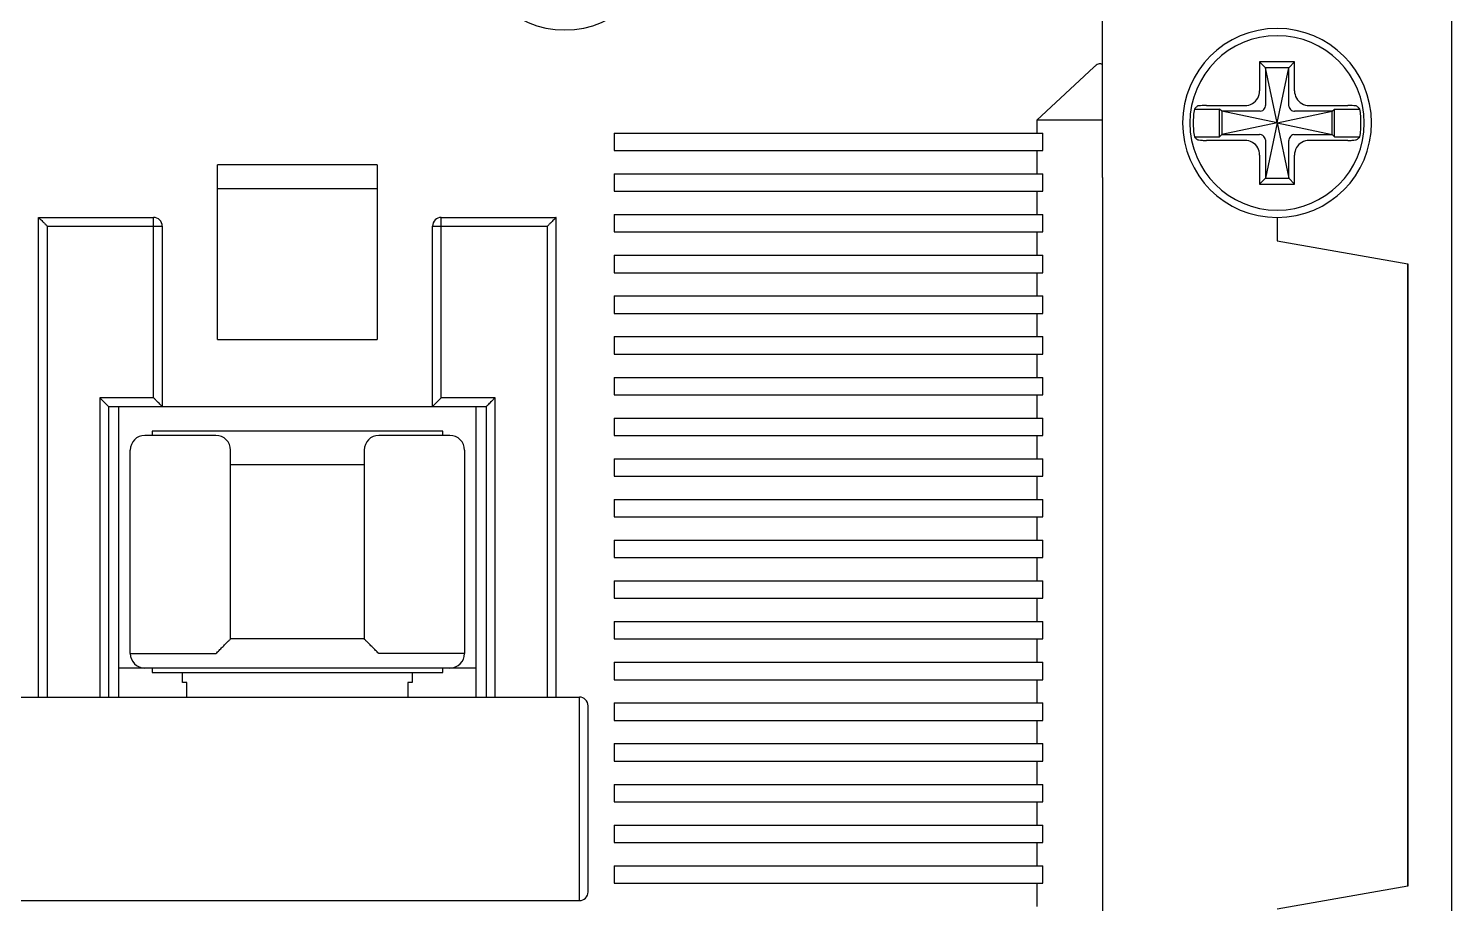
# Model space of a CAD drawing. Header units: millimetres. Extents: x 0 to 3804, y 0 to 2690.
# Drawn here: x 2038.83 to 2087.78, y 1919.41 to 1949.51 of the extents above; entities that cross this region are included whole.
import ezdxf

# ---------------------------------------------------------------- set-up
doc = ezdxf.new("R2010")
doc.units = ezdxf.units.MM
doc.layers.add('도면층1', color=3, linetype='Continuous')

msp = doc.modelspace()

# ---------------------------------------------------------------- linework, layer by layer
at = {"color": 7, "linetype": 'Continuous'}
for p, q in [((2075.475, 1948.177), (2073.513, 1946.355)), ((2075.775, 1946.355), (2073.513, 1946.355)), ((2073.513, 1946.355), (2073.513, 1945.905)), ((2058.975, 1945.905), (2058.975, 1945.305)), ((2058.975, 1945.905), (2073.513, 1945.905)), ((2073.513, 1945.905), (2073.713, 1945.905)), ((2073.713, 1945.305), (2073.713, 1945.905)), ((2058.975, 1945.305), (2073.513, 1945.305)), ((2073.513, 1945.305), (2073.713, 1945.305)), ((2073.513, 1945.305), (2073.513, 1944.505)), ((2045.325, 1938.805), (2045.325, 1944.814)), ((2050.825, 1944.814), (2045.325, 1944.814)), ((2050.825, 1944.814), (2050.825, 1938.805)), ((2058.975, 1944.505), (2058.975, 1943.905)), ((2058.975, 1944.505), (2073.513, 1944.505)), ((2073.513, 1944.505), (2073.713, 1944.505)), ((2073.713, 1943.905), (2073.713, 1944.505)), ((2045.325, 1944.005), (2050.825, 1944.005)), ((2058.975, 1943.905), (2073.513, 1943.905)), ((2073.513, 1943.905), (2073.713, 1943.905)), ((2073.513, 1943.905), (2073.513, 1943.105)), ((2039.175, 1926.505), (2039.175, 1943.005)), ((2039.175, 1943.005), (2043.125, 1943.005)), ((2043.125, 1936.805), (2043.125, 1943.005)), ((2053.025, 1936.805), (2053.025, 1943.005)), ((2053.025, 1943.005), (2056.975, 1943.005)), ((2056.975, 1926.505), (2056.975, 1943.005)), ((2058.975, 1943.105), (2058.975, 1942.505)), ((2058.975, 1943.105), (2073.513, 1943.105)), ((2073.513, 1943.105), (2073.713, 1943.105)), ((2073.713, 1942.505), (2073.713, 1943.105)), ((2039.475, 1926.505), (2039.475, 1942.705)), ((2039.475, 1942.705), (2043.425, 1942.705)), ((2043.425, 1942.705), (2043.425, 1936.505)), ((2052.725, 1936.505), (2052.725, 1942.705)), ((2052.725, 1942.705), (2056.675, 1942.705)), ((2056.675, 1926.505), (2056.675, 1942.705)), ((2058.975, 1942.505), (2073.513, 1942.505)), ((2073.513, 1942.505), (2073.713, 1942.505)), ((2073.513, 1942.505), (2073.513, 1941.705)), ((2058.975, 1941.705), (2058.975, 1941.105)), ((2058.975, 1941.705), (2073.513, 1941.705)), ((2073.513, 1941.705), (2073.713, 1941.705)), ((2073.713, 1941.105), (2073.713, 1941.705)), ((2058.975, 1941.105), (2073.513, 1941.105)), ((2073.513, 1941.105), (2073.713, 1941.105)), ((2073.513, 1941.105), (2073.513, 1940.305)), ((2058.975, 1940.305), (2058.975, 1939.705)), ((2058.975, 1940.305), (2073.513, 1940.305)), ((2073.513, 1940.305), (2073.713, 1940.305)), ((2073.713, 1939.705), (2073.713, 1940.305)), ((2058.975, 1939.705), (2073.513, 1939.705)), ((2073.513, 1939.705), (2073.713, 1939.705)), ((2073.513, 1939.705), (2073.513, 1938.905)), ((2045.325, 1938.805), (2050.825, 1938.805)), ((2058.975, 1938.905), (2073.513, 1938.905)), ((2058.975, 1938.905), (2058.975, 1938.305)), ((2073.513, 1938.905), (2073.713, 1938.905)), ((2073.713, 1938.305), (2073.713, 1938.905)), ((2058.975, 1938.305), (2073.513, 1938.305)), ((2073.513, 1938.305), (2073.713, 1938.305)), ((2073.513, 1938.305), (2073.513, 1937.505)), ((2058.975, 1937.505), (2073.513, 1937.505)), ((2058.975, 1937.505), (2058.975, 1936.905)), ((2073.513, 1937.505), (2073.713, 1937.505)), ((2073.713, 1936.905), (2073.713, 1937.505)), ((2041.275, 1936.805), (2041.275, 1926.505)), ((2043.125, 1936.805), (2041.275, 1936.805)), ((2041.575, 1936.505), (2041.575, 1926.505)), ((2041.575, 1936.505), (2054.575, 1936.505)), ((2041.925, 1936.505), (2041.925, 1926.505)), ((2054.875, 1936.805), (2053.025, 1936.805)), ((2054.225, 1926.505), (2054.225, 1936.505)), ((2054.575, 1926.505), (2054.575, 1936.505)), ((2054.875, 1926.505), (2054.875, 1936.805)), ((2058.975, 1936.905), (2073.513, 1936.905)), ((2073.513, 1936.905), (2073.713, 1936.905)), ((2073.513, 1936.905), (2073.513, 1936.105)), ((2058.975, 1936.105), (2073.513, 1936.105)), ((2058.975, 1936.105), (2058.975, 1935.505)), ((2073.513, 1936.105), (2073.713, 1936.105)), ((2073.713, 1935.505), (2073.713, 1936.105)), ((2043.075, 1935.655), (2043.075, 1935.505)), ((2053.075, 1935.655), (2043.075, 1935.655)), ((2053.075, 1935.505), (2053.075, 1935.655)), ((2058.975, 1935.505), (2073.513, 1935.505)), ((2073.513, 1935.505), (2073.713, 1935.505)), ((2073.513, 1935.505), (2073.513, 1934.705)), ((2042.325, 1928.005), (2042.325, 1935.005)), ((2045.775, 1928.505), (2045.775, 1935.005)), ((2050.375, 1935.005), (2050.375, 1928.505)), ((2053.825, 1935.005), (2053.825, 1928.005)), ((2045.775, 1934.505), (2050.375, 1934.505)), ((2058.975, 1934.705), (2073.513, 1934.705)), ((2058.975, 1934.705), (2058.975, 1934.105)), ((2073.513, 1934.705), (2073.713, 1934.705)), ((2073.713, 1934.105), (2073.713, 1934.705)), ((2058.975, 1934.105), (2073.513, 1934.105)), ((2073.513, 1934.105), (2073.713, 1934.105)), ((2073.513, 1934.105), (2073.513, 1933.305)), ((2058.975, 1933.305), (2073.513, 1933.305)), ((2058.975, 1933.305), (2058.975, 1932.705)), ((2073.513, 1933.305), (2073.713, 1933.305)), ((2073.713, 1932.705), (2073.713, 1933.305)), ((2058.975, 1932.705), (2073.513, 1932.705)), ((2073.513, 1932.705), (2073.713, 1932.705)), ((2073.513, 1932.705), (2073.513, 1931.905)), ((2058.975, 1931.905), (2073.513, 1931.905)), ((2058.975, 1931.905), (2058.975, 1931.305)), ((2073.513, 1931.905), (2073.713, 1931.905)), ((2073.713, 1931.305), (2073.713, 1931.905)), ((2058.975, 1931.305), (2073.513, 1931.305)), ((2073.513, 1931.305), (2073.713, 1931.305)), ((2073.513, 1931.305), (2073.513, 1930.505)), ((2058.975, 1930.505), (2073.513, 1930.505)), ((2058.975, 1930.505), (2058.975, 1929.905)), ((2073.513, 1930.505), (2073.713, 1930.505)), ((2073.713, 1929.905), (2073.713, 1930.505)), ((2058.975, 1929.905), (2073.513, 1929.905)), ((2073.513, 1929.905), (2073.713, 1929.905)), ((2073.513, 1929.905), (2073.513, 1929.105)), ((2058.975, 1929.105), (2073.513, 1929.105)), ((2058.975, 1929.105), (2058.975, 1928.505)), ((2073.513, 1929.105), (2073.713, 1929.105)), ((2073.713, 1928.505), (2073.713, 1929.105)), ((2050.375, 1928.505), (2045.775, 1928.505)), ((2058.975, 1928.505), (2073.513, 1928.505)), ((2073.513, 1928.505), (2073.713, 1928.505)), ((2073.513, 1928.505), (2073.513, 1927.705)), ((2042.325, 1928.005), (2045.275, 1928.005)), ((2053.825, 1928.005), (2050.875, 1928.005)), ((2058.975, 1927.705), (2073.513, 1927.705)), ((2058.975, 1927.705), (2058.975, 1927.105)), ((2073.513, 1927.705), (2073.713, 1927.705)), ((2073.713, 1927.105), (2073.713, 1927.705)), ((2054.225, 1927.505), (2041.925, 1927.505)), ((2043.075, 1927.505), (2043.075, 1927.355)), ((2043.075, 1927.355), (2053.075, 1927.355)), ((2044.125, 1927.005), (2044.125, 1927.355)), ((2052.025, 1927.355), (2052.025, 1927.005)), ((2053.075, 1927.355), (2053.075, 1927.505)), ((2044.275, 1927.005), (2044.125, 1927.005)), ((2044.275, 1926.505), (2044.275, 1927.005)), ((2052.025, 1927.005), (2051.875, 1927.005)), ((2051.875, 1927.005), (2051.875, 1926.505)), ((2058.975, 1927.105), (2073.513, 1927.105)), ((2073.513, 1927.105), (2073.713, 1927.105)), ((2073.513, 1927.105), (2073.513, 1926.305)), ((2038.375, 1926.505), (2057.775, 1926.505)), ((2057.775, 1919.505), (2057.775, 1926.505)), ((2058.075, 1919.805), (2058.075, 1926.205)), ((2058.975, 1926.305), (2073.513, 1926.305)), ((2058.975, 1926.305), (2058.975, 1925.705)), ((2073.513, 1926.305), (2073.713, 1926.305)), ((2073.713, 1925.705), (2073.713, 1926.305)), ((2058.975, 1925.705), (2073.513, 1925.705)), ((2073.513, 1925.705), (2073.713, 1925.705)), ((2073.513, 1925.705), (2073.513, 1924.905)), ((2058.975, 1924.905), (2073.513, 1924.905)), ((2058.975, 1924.905), (2058.975, 1924.305)), ((2073.513, 1924.905), (2073.713, 1924.905)), ((2073.713, 1924.305), (2073.713, 1924.905)), ((2058.975, 1924.305), (2073.513, 1924.305)), ((2073.513, 1924.305), (2073.713, 1924.305)), ((2073.513, 1924.305), (2073.513, 1923.505)), ((2058.975, 1923.505), (2073.513, 1923.505)), ((2058.975, 1923.505), (2058.975, 1922.905)), ((2073.513, 1923.505), (2073.713, 1923.505)), ((2073.713, 1922.905), (2073.713, 1923.505)), ((2058.975, 1922.905), (2073.513, 1922.905)), ((2073.513, 1922.905), (2073.713, 1922.905)), ((2073.513, 1922.905), (2073.513, 1922.105)), ((2058.975, 1922.105), (2073.513, 1922.105)), ((2058.975, 1922.105), (2058.975, 1921.505)), ((2073.513, 1922.105), (2073.713, 1922.105)), ((2073.713, 1921.505), (2073.713, 1922.105)), ((2058.975, 1921.505), (2073.513, 1921.505)), ((2073.513, 1921.505), (2073.713, 1921.505)), ((2073.513, 1921.505), (2073.513, 1920.705)), ((2058.975, 1920.705), (2073.513, 1920.705)), ((2058.975, 1920.705), (2058.975, 1920.105)), ((2073.513, 1920.705), (2073.713, 1920.705)), ((2073.713, 1920.105), (2073.713, 1920.705)), ((2058.975, 1920.105), (2073.513, 1920.105)), ((2073.513, 1920.105), (2073.713, 1920.105)), ((2073.513, 1920.105), (2073.513, 1919.305)), ((2038.375, 1919.505), (2057.775, 1919.505))]:
    msp.add_line(p, q, dxfattribs=at)
at = {"color": 7}
for p, q in [((2045.275, 1935.505), (2042.825, 1935.505)), ((2053.325, 1935.505), (2050.875, 1935.505))]:
    msp.add_line(p, q, dxfattribs=at)
at = {"color": 7, "linetype": 'Continuous'}
for centre, radius, start, end in [((2057.275, 1952.705), 3.25, 180, 0), ((2043.125, 1942.705), 0.3, 0, 90), ((2053.025, 1942.705), 0.3, 90, 180), ((2042.825, 1935.005), 0.5, 90, 180), ((2045.275, 1935.005), 0.5, 0, 90), ((2050.875, 1935.005), 0.5, 90, 180), ((2053.325, 1935.005), 0.5, 0, 90), ((2042.825, 1928.005), 0.5, 180, 270), ((2053.325, 1928.005), 0.5, 270, 0), ((2057.775, 1926.205), 0.3, 0, 90), ((2057.775, 1919.805), 0.3, 270, 0)]:
    msp.add_arc(centre, radius, start, end, dxfattribs=at)
for points, knots in [([(2075.775, 1948.177), (2075.775, 1948.198), (2075.772, 1948.236), (2075.739, 1948.284), (2075.681, 1948.297), (2075.617, 1948.279), (2075.546, 1948.238), (2075.499, 1948.199), (2075.475, 1948.177)], [0, 0, 0, 0, 0.062268, 0.1126696, 0.1635, 0.2276367, 0.309919, 0.4079756, 0.4079756, 0.4079756, 0.4079756]), ([(2039.175, 1943.005), (2039.181, 1943), (2039.199, 1942.982), (2039.235, 1942.946), (2039.286, 1942.895), (2039.346, 1942.835), (2039.41, 1942.771), (2039.454, 1942.727), (2039.475, 1942.705)], [0, 0, 0, 0, 0.0224464, 0.077683, 0.1527509, 0.2395232, 0.3319906, 0.4242641, 0.4242641, 0.4242641, 0.4242641]), ([(2056.975, 1943.005), (2056.97, 1943), (2056.952, 1942.982), (2056.916, 1942.946), (2056.865, 1942.895), (2056.805, 1942.835), (2056.741, 1942.771), (2056.697, 1942.727), (2056.675, 1942.705)], [0, 0, 0, 0, 0.0224464, 0.077683, 0.1527509, 0.2395232, 0.3319906, 0.4242641, 0.4242641, 0.4242641, 0.4242641]), ([(2041.575, 1936.505), (2041.57, 1936.511), (2041.552, 1936.529), (2041.516, 1936.565), (2041.465, 1936.616), (2041.405, 1936.676), (2041.341, 1936.74), (2041.297, 1936.784), (2041.275, 1936.805)], [0, 0, 0, 0, 0.0224464, 0.077683, 0.1527509, 0.2395232, 0.3319906, 0.4242641, 0.4242641, 0.4242641, 0.4242641]), ([(2043.425, 1936.505), (2043.42, 1936.511), (2043.402, 1936.529), (2043.366, 1936.565), (2043.315, 1936.616), (2043.255, 1936.676), (2043.191, 1936.74), (2043.147, 1936.784), (2043.125, 1936.805)], [0, 0, 0, 0, 0.0224464, 0.077683, 0.1527509, 0.2395232, 0.3319906, 0.4242641, 0.4242641, 0.4242641, 0.4242641]), ([(2052.725, 1936.505), (2052.731, 1936.511), (2052.749, 1936.529), (2052.785, 1936.565), (2052.836, 1936.616), (2052.896, 1936.676), (2052.96, 1936.74), (2053.004, 1936.784), (2053.025, 1936.805)], [0, 0, 0, 0, 0.0224464, 0.077683, 0.1527509, 0.2395232, 0.3319906, 0.4242641, 0.4242641, 0.4242641, 0.4242641]), ([(2054.575, 1936.505), (2054.581, 1936.511), (2054.599, 1936.529), (2054.635, 1936.565), (2054.686, 1936.616), (2054.746, 1936.676), (2054.81, 1936.74), (2054.854, 1936.784), (2054.875, 1936.805)], [0, 0, 0, 0, 0.0224464, 0.077683, 0.1527509, 0.2395232, 0.3319906, 0.4242641, 0.4242641, 0.4242641, 0.4242641]), ([(2045.275, 1928.005), (2045.312, 1928.042), (2045.384, 1928.114), (2045.491, 1928.221), (2045.591, 1928.321), (2045.676, 1928.406), (2045.736, 1928.466), (2045.767, 1928.497), (2045.775, 1928.505)], [0, 0, 0, 0, 0.1537891, 0.3079014, 0.452522, 0.5776351, 0.669696, 0.7071068, 0.7071068, 0.7071068, 0.7071068]), ([(2050.875, 1928.005), (2050.839, 1928.042), (2050.767, 1928.114), (2050.66, 1928.221), (2050.56, 1928.321), (2050.475, 1928.406), (2050.415, 1928.466), (2050.384, 1928.497), (2050.375, 1928.505)], [0, 0, 0, 0, 0.1537891, 0.3079014, 0.452522, 0.5776351, 0.669696, 0.7071068, 0.7071068, 0.7071068, 0.7071068])]:
    msp.add_open_spline(points, degree=3, knots=knots, dxfattribs=at)
at = {"layer": '도면층1', "color": 7, "linetype": 'Continuous'}
for p, q in [((2075.775, 1944.379), (2075.775, 1958.005)), ((2087.775, 1954.055), (2087.775, 1907.355)), ((2081.375, 1948.155), (2081.175, 1948.355)), ((2081.175, 1948.355), (2081.175, 1947.36)), ((2082.375, 1948.355), (2081.175, 1948.355)), ((2082.175, 1948.155), (2082.375, 1948.355)), ((2082.375, 1947.36), (2082.375, 1948.355)), ((2081.775, 1946.255), (2081.375, 1948.155)), ((2081.375, 1948.155), (2081.375, 1946.857)), ((2082.175, 1948.155), (2081.375, 1948.155)), ((2081.775, 1946.255), (2082.175, 1948.155)), ((2082.175, 1946.857), (2082.175, 1948.155)), ((2079.342, 1946.855), (2080.671, 1946.855)), ((2082.88, 1946.855), (2084.209, 1946.855)), ((2078.929, 1946.735), (2079.795, 1946.735)), ((2079.795, 1945.775), (2079.795, 1946.735)), ((2079.875, 1946.655), (2079.795, 1946.735)), ((2081.775, 1946.255), (2079.875, 1946.655)), ((2081.173, 1946.655), (2079.875, 1946.655)), ((2079.875, 1946.655), (2079.875, 1945.855)), ((2081.775, 1946.255), (2079.875, 1945.855)), ((2081.775, 1946.255), (2081.375, 1944.355)), ((2081.775, 1946.255), (2083.675, 1946.655)), ((2081.775, 1946.255), (2082.175, 1944.355)), ((2081.775, 1946.255), (2083.675, 1945.855)), ((2083.675, 1946.655), (2082.377, 1946.655)), ((2083.675, 1946.655), (2083.755, 1946.735)), ((2083.675, 1945.855), (2083.675, 1946.655)), ((2083.755, 1946.735), (2084.622, 1946.735)), ((2083.755, 1945.775), (2083.755, 1946.735)), ((2078.929, 1945.775), (2079.795, 1945.775)), ((2079.875, 1945.855), (2079.795, 1945.775)), ((2079.875, 1945.855), (2081.173, 1945.855)), ((2082.377, 1945.855), (2083.675, 1945.855)), ((2083.675, 1945.855), (2083.755, 1945.775)), ((2083.755, 1945.775), (2084.622, 1945.775)), ((2080.671, 1945.655), (2079.342, 1945.655)), ((2081.375, 1945.653), (2081.375, 1944.355)), ((2082.175, 1944.355), (2082.175, 1945.653)), ((2084.209, 1945.655), (2082.88, 1945.655)), ((2081.175, 1945.15), (2081.175, 1944.155)), ((2082.375, 1944.155), (2082.375, 1945.15)), ((2075.775, 1944.379), (2075.775, 1942.705)), ((2081.375, 1944.355), (2081.175, 1944.155)), ((2081.375, 1944.355), (2082.175, 1944.355)), ((2082.175, 1944.355), (2082.375, 1944.155)), ((2081.175, 1944.155), (2082.375, 1944.155)), ((2081.775, 1943.005), (2081.775, 1942.199)), ((2081.775, 1943.005), (2081.775, 1942.199)), ((2075.775, 1942.705), (2075.775, 1918.705)), ((2081.775, 1942.199), (2086.275, 1941.405)), ((2081.775, 1942.199), (2086.275, 1941.405)), ((2086.275, 1941.405), (2086.275, 1920.005)), ((2086.275, 1920.005), (2086.275, 1941.405)), ((2086.275, 1920.005), (2081.775, 1919.212)), ((2086.275, 1920.005), (2081.775, 1919.212))]:
    msp.add_line(p, q, dxfattribs=at)
for radius, start, end in [(3.25, 90, 270), (3, 0, 180), (3.25, 270, 90), (3, 180, 0), (2.886, 170.427, 180), (2.886, 180, 189.573), (2.886, 0, 9.573), (2.886, 350.427, 0)]:
    msp.add_arc((2081.775, 1946.255), radius, start, end, dxfattribs=at)
for points, knots in [([(2080.671, 1946.855), (2080.758, 1946.855), (2080.936, 1946.9), (2081.13, 1947.094), (2081.175, 1947.272), (2081.175, 1947.36)], [0, 0, 0, 0, 0.2632905, 0.5224615, 0.7862195, 0.7862195, 0.7862195, 0.7862195]), ([(2082.375, 1947.36), (2082.375, 1947.272), (2082.42, 1947.094), (2082.614, 1946.9), (2082.792, 1946.855), (2082.88, 1946.855)], [0, 0, 0, 0, 0.2633384, 0.5224244, 0.7862196, 0.7862196, 0.7862196, 0.7862196]), ([(2079.029, 1946.828), (2079.018, 1946.818), (2078.996, 1946.797), (2078.962, 1946.766), (2078.94, 1946.746), (2078.929, 1946.735)], [0, 0, 0, 0, 0.0455378, 0.0909437, 0.1362268, 0.1362268, 0.1362268, 0.1362268]), ([(2079.342, 1946.855), (2079.293, 1946.855), (2079.204, 1946.855), (2079.104, 1946.842), (2079.042, 1946.84), (2079.029, 1946.828)], [0, 0, 0, 0, 0.1476378, 0.2614907, 0.3149616, 0.3149616, 0.3149616, 0.3149616]), ([(2081.198, 1946.657), (2081.227, 1946.661), (2081.284, 1946.683), (2081.348, 1946.747), (2081.37, 1946.804), (2081.374, 1946.833)], [0, 0, 0, 0, 0.0874412, 0.1770622, 0.2645034, 0.2645034, 0.2645034, 0.2645034]), ([(2081.374, 1946.833), (2081.374, 1946.836), (2081.375, 1946.841), (2081.375, 1946.849), (2081.375, 1946.855), (2081.375, 1946.857)], [0, 0, 0, 0, 0.00795294, 0.0160539, 0.02427723, 0.02427723, 0.02427723, 0.02427723]), ([(2082.177, 1946.833), (2082.177, 1946.836), (2082.176, 1946.841), (2082.176, 1946.849), (2082.175, 1946.855), (2082.175, 1946.857)], [0, 0, 0, 0, 0.00795294, 0.0160539, 0.02427723, 0.02427723, 0.02427723, 0.02427723]), ([(2082.177, 1946.833), (2082.181, 1946.804), (2082.203, 1946.747), (2082.267, 1946.683), (2082.324, 1946.661), (2082.353, 1946.657)], [0, 0, 0, 0, 0.0874412, 0.1770622, 0.2645034, 0.2645034, 0.2645034, 0.2645034]), ([(2084.522, 1946.828), (2084.508, 1946.84), (2084.447, 1946.842), (2084.347, 1946.855), (2084.258, 1946.855), (2084.209, 1946.855)], [0, 0, 0, 0, 0.0534709, 0.1673238, 0.3149616, 0.3149616, 0.3149616, 0.3149616]), ([(2084.622, 1946.735), (2084.611, 1946.746), (2084.589, 1946.766), (2084.555, 1946.797), (2084.533, 1946.818), (2084.522, 1946.828)], [0, 0, 0, 0, 0.0452818, 0.0906877, 0.1362268, 0.1362268, 0.1362268, 0.1362268]), ([(2081.198, 1946.657), (2081.195, 1946.657), (2081.19, 1946.656), (2081.182, 1946.655), (2081.176, 1946.655), (2081.173, 1946.655)], [0, 0, 0, 0, 0.00795294, 0.0160539, 0.02427723, 0.02427723, 0.02427723, 0.02427723]), ([(2082.353, 1946.657), (2082.356, 1946.657), (2082.361, 1946.656), (2082.369, 1946.655), (2082.375, 1946.655), (2082.377, 1946.655)], [0, 0, 0, 0, 0.00795294, 0.01605389, 0.02427723, 0.02427723, 0.02427723, 0.02427723]), ([(2078.929, 1945.775), (2078.94, 1945.765), (2078.962, 1945.744), (2078.996, 1945.713), (2079.018, 1945.693), (2079.029, 1945.683)], [0, 0, 0, 0, 0.0452818, 0.0906877, 0.1362268, 0.1362268, 0.1362268, 0.1362268]), ([(2081.198, 1945.854), (2081.195, 1945.854), (2081.19, 1945.855), (2081.182, 1945.855), (2081.176, 1945.855), (2081.173, 1945.855)], [0, 0, 0, 0, 0.00795294, 0.0160539, 0.02427723, 0.02427723, 0.02427723, 0.02427723]), ([(2081.374, 1945.678), (2081.37, 1945.706), (2081.348, 1945.764), (2081.284, 1945.827), (2081.227, 1945.85), (2081.198, 1945.854)], [0, 0, 0, 0, 0.0874412, 0.1770622, 0.2645034, 0.2645034, 0.2645034, 0.2645034]), ([(2082.353, 1945.854), (2082.324, 1945.85), (2082.267, 1945.827), (2082.203, 1945.764), (2082.181, 1945.706), (2082.177, 1945.678)], [0, 0, 0, 0, 0.0874412, 0.1770622, 0.2645034, 0.2645034, 0.2645034, 0.2645034]), ([(2082.353, 1945.854), (2082.356, 1945.854), (2082.361, 1945.855), (2082.369, 1945.855), (2082.375, 1945.855), (2082.377, 1945.855)], [0, 0, 0, 0, 0.00795294, 0.01605389, 0.02427723, 0.02427723, 0.02427723, 0.02427723]), ([(2084.522, 1945.683), (2084.533, 1945.693), (2084.555, 1945.713), (2084.589, 1945.744), (2084.611, 1945.765), (2084.622, 1945.775)], [0, 0, 0, 0, 0.0455378, 0.0909437, 0.1362268, 0.1362268, 0.1362268, 0.1362268]), ([(2079.029, 1945.683), (2079.042, 1945.671), (2079.104, 1945.669), (2079.204, 1945.655), (2079.293, 1945.655), (2079.342, 1945.655)], [0, 0, 0, 0, 0.0534709, 0.1673238, 0.3149616, 0.3149616, 0.3149616, 0.3149616]), ([(2081.175, 1945.15), (2081.175, 1945.238), (2081.131, 1945.416), (2080.937, 1945.61), (2080.758, 1945.655), (2080.671, 1945.655)], [0, 0, 0, 0, 0.2633387, 0.5224242, 0.7862196, 0.7862196, 0.7862196, 0.7862196]), ([(2081.374, 1945.678), (2081.374, 1945.675), (2081.375, 1945.67), (2081.375, 1945.662), (2081.375, 1945.656), (2081.375, 1945.653)], [0, 0, 0, 0, 0.00795294, 0.0160539, 0.02427723, 0.02427723, 0.02427723, 0.02427723]), ([(2082.177, 1945.678), (2082.177, 1945.675), (2082.176, 1945.67), (2082.176, 1945.662), (2082.175, 1945.656), (2082.175, 1945.653)], [0, 0, 0, 0, 0.00795294, 0.0160539, 0.02427723, 0.02427723, 0.02427723, 0.02427723]), ([(2082.88, 1945.655), (2082.793, 1945.655), (2082.615, 1945.61), (2082.421, 1945.417), (2082.375, 1945.238), (2082.375, 1945.15)], [0, 0, 0, 0, 0.2633827, 0.5223901, 0.7862196, 0.7862196, 0.7862196, 0.7862196]), ([(2084.209, 1945.655), (2084.258, 1945.655), (2084.347, 1945.655), (2084.447, 1945.669), (2084.508, 1945.671), (2084.522, 1945.683)], [0, 0, 0, 0, 0.1476378, 0.2614907, 0.3149616, 0.3149616, 0.3149616, 0.3149616])]:
    msp.add_open_spline(points, degree=3, knots=knots, dxfattribs=at)

doc.saveas('drawing.dxf')
